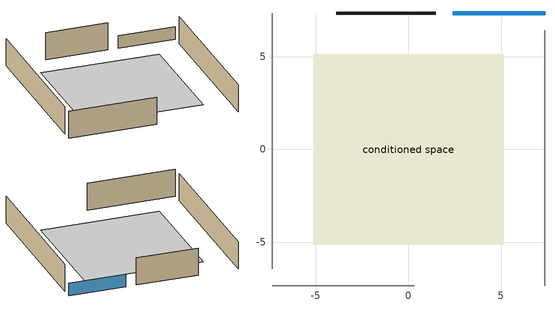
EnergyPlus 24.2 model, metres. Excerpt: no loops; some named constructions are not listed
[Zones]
conditioned space
 floor adiabatic (Floor1 construction): -5.14,-5.14 -5.14,5.14 5.14,5.14 5.14,-5.14 z6.1
 wall outside (AdiabaticWallConstruction): 7.36,7.36 2.39,7.36 z6.1:7.22
 wall outside (Wall1 construction): 1.47,7.36 -3.9,7.36 z6.1:8.53
 wall adiabatic (Wall2 construction): 7.36,-7.36 7.36,6.43 z6.1:8.53
 wall adiabatic (Wall3 construction): -7.36,-7.36 0.3,-7.36 z6.1:8.53
 wall adiabatic (Wall4 construction): -7.36,7.36 -7.36,-6.43 z6.1:8.53
 window (WindowConstruction): 7.36,7.36 2.4,7.36 z6.1:7.22
 ceiling adiabatic (Floor2 construction): 5.14,-5.14 5.14,5.14 -5.14,5.14 -5.14,-5.14 z6.1
[Schedule:Day:Interval]
cooling season schedule day; cooling season schedule day 2; cooling season schedule default day; natural vent schedule default day: No, 24:00, 0
cooling season schedule day 1; natural vent schedule day: No, 24:00, 1
[Schedule:Week:Daily]
cooling season schedule Week Rule - Jan1-May26: cooling season schedule day, cooling season schedule day, cooling season schedule day, cooling season schedule day, cooling season schedule day, cooling season schedule day, cooling season schedule day, cooling season schedule default day, cooling season schedule default day, cooling season schedule default day, cooling season schedule default day, cooling season schedule default day
cooling season schedule Week Rule - May27-Jun2: cooling season schedule day, cooling season schedule day, cooling season schedule day, cooling season schedule day, cooling season schedule day, cooling season schedule day 1, cooling season schedule day 1, cooling season schedule default day, cooling season schedule default day, cooling season schedule default day, cooling season schedule default day, cooling season schedule default day
cooling season schedule Week Rule - Jun3-Sep29: cooling season schedule day 1, cooling season schedule day 1, cooling season schedule day 1, cooling season schedule day 1, cooling season schedule day 1, cooling season schedule day 1, cooling season schedule day 1, cooling season schedule default day, cooling season schedule default day, cooling season schedule default day, cooling season schedule default day, cooling season schedule default day
cooling season schedule Week Rule - Sep30-Oct6: cooling season schedule day 1, cooling season schedule day 2, cooling season schedule day 2, cooling season schedule day 2, cooling season schedule day 2, cooling season schedule day 2, cooling season schedule day 2, cooling season schedule default day, cooling season schedule default day, cooling season schedule default day, cooling season schedule default day, cooling season schedule default day
cooling season schedule Week Rule - Oct7-Dec31: cooling season schedule day 2, cooling season schedule day 2, cooling season schedule day 2, cooling season schedule day 2, cooling season schedule day 2, cooling season schedule day 2, cooling season schedule day 2, cooling season schedule default day, cooling season schedule default day, cooling season schedule default day, cooling season schedule default day, cooling season schedule default day
natural vent schedule Week Rule - Jan1-Jan6: natural vent schedule day, natural vent schedule day, natural vent schedule default day, natural vent schedule day, natural vent schedule default day, natural vent schedule day, natural vent schedule default day, natural vent schedule default day, natural vent schedule default day, natural vent schedule default day, natural vent schedule default day, natural vent schedule default day
natural vent schedule Week Rule - Jan7-Dec31: natural vent schedule default day, natural vent schedule day, natural vent schedule default day, natural vent schedule day, natural vent schedule default day, natural vent schedule day, natural vent schedule default day, natural vent schedule default day, natural vent schedule default day, natural vent schedule default day, natural vent schedule default day, natural vent schedule default day
[Schedule:Year]
cooling season schedule: cooling season schedule Week Rule - Jan1-May26, 1, 1, 5, 26, cooling season schedule Week Rule - May27-Jun2, 5, 27, 6, 2, cooling season schedule Week Rule - Jun3-Sep29, 6, 3, 9, 29, cooling season schedule Week Rule - Sep30-Oct6, 9, 30, 10, 6, cooling season schedule Week Rule - Oct7-Dec31, 10, 7, 12, 31
natural vent schedule: natural vent schedule Week Rule - Jan1-Jan6, 1, 1, 1, 6, natural vent schedule Week Rule - Jan7-Dec31, 1, 7, 12, 31
[Schedule:File]
hot_water_dishwasher: File=in.schedules.csv; Column Number=5; Rows to Skip at Top=1; Number of Hours of Data=8760; Column Separator=Comma; Interpolate to Timestep=Yes; Minutes per Item=15; Adjust Schedule for Daylight Savings=Yes
